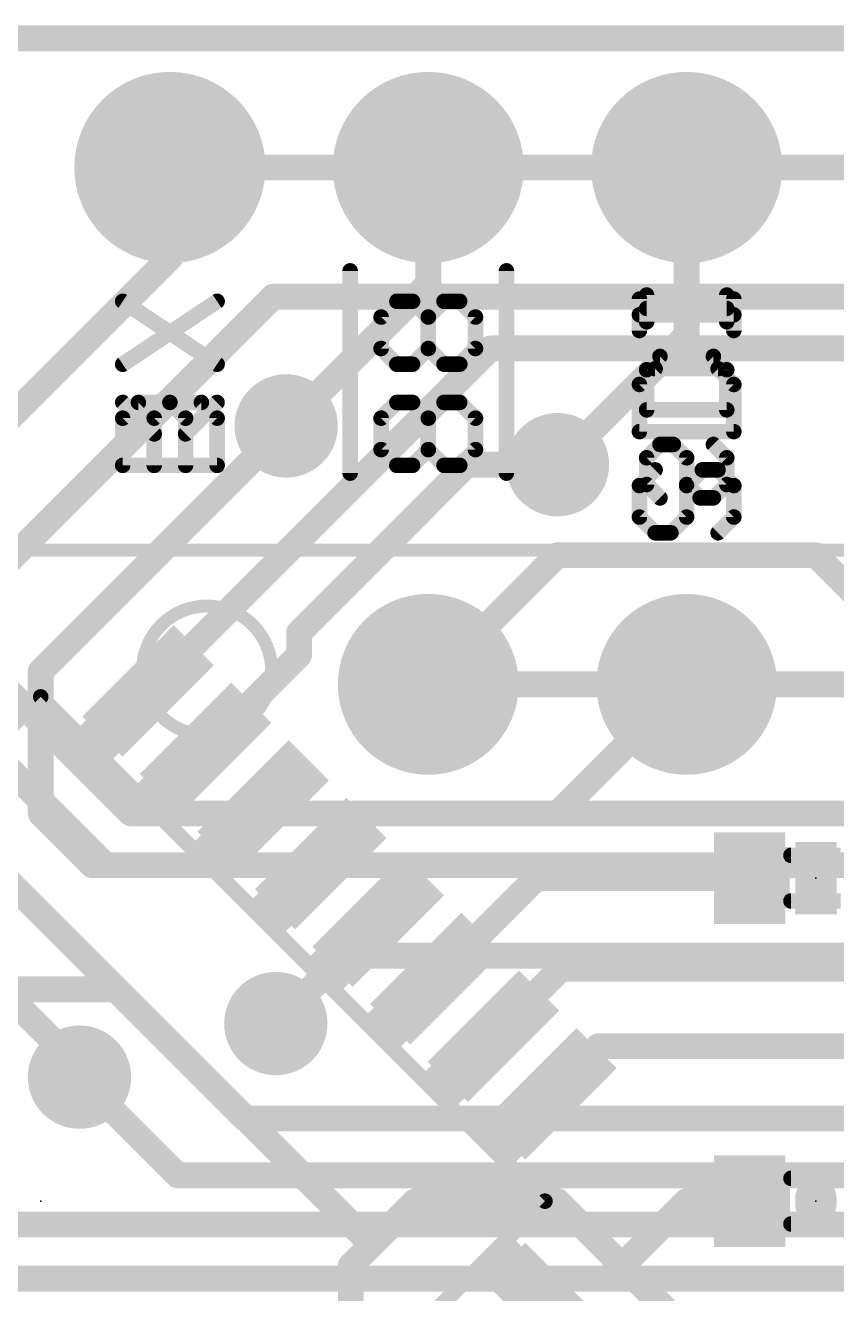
# Model space of a CAD drawing. Extents: x -0.1 to 40.8, y -10.2 to 23.
# Drawn here: x 7.47 to 15.44, y 10.52 to 22.99 of the extents above; entities that cross this region are included whole.
import ezdxf

# ---------------------------------------------------------------- set-up
doc = ezdxf.new("R2010")
doc.units = 0
for name, color, linetype in [('1', 12, 'CONTINUOUS'), ('16', 132, 'CONTINUOUS'), ('17', 110, 'CONTINUOUS'), ('18', 110, 'CONTINUOUS'), ('20', 53, 'CONTINUOUS'), ('21', 41, 'CONTINUOUS'), ('22', 40, 'CONTINUOUS'), ('23', 53, 'CONTINUOUS'), ('49', 6, 'CONTINUOUS'), ('51', 53, 'CONTINUOUS')]:
    doc.layers.add(name, color=color, linetype=linetype)

# ---------------------------------------------------------------- blocks, each defined once
blk = doc.blocks.new('RECT')
blk.add_solid([(-0.5, -0.5), (0.5, -0.5), (-0.5, 0.5), (0.5, 0.5)])
blk = doc.blocks.new('ROUNDP')
at = {"const_width": 0.5}
blk.add_lwpolyline([(0, -0.25, 1), (0, 0.25, 1), (0, -0.25)], format="xyb", dxfattribs=at)
blk = doc.blocks.new('ROUNDV')
at = {"const_width": 0.5}
blk.add_lwpolyline([(0, -0.25, 1), (0, 0.25, 1), (0, -0.25)], format="xyb", dxfattribs=at)

msp = doc.modelspace()

# ---------------------------------------------------------------- linework, layer by layer
at = {"layer": '1', "const_width": 0.254}
for points in [[(0, 22.86), (40.64, 22.86)], [(8.89, 21.59), (8.89, 20.701)], [(8.89, 20.701), (4.953, 16.764)], [(7.112, 17.526), (9.906, 20.32)], [(9.906, 20.32), (17.78, 20.32)], [(8.6754, 16.4452), (12.0422, 19.812)], [(12.0422, 19.812), (19.812, 19.812)], [(7.62, 16.637), (10.033, 19.05)], [(10.16, 17.018), (11.811, 18.669)], [(11.811, 18.669), (12.7, 18.669)], [(11.43, 16.51), (12.7, 17.78)], [(12.7, 17.78), (15.24, 17.78)], [(15.24, 17.78), (16.51, 16.51)], [(10.16, 16.7984), (10.16, 17.018)], [(9.2411, 15.8795), (10.16, 16.7984)], [(7.62, 15.24), (7.62, 16.637)], [(13.97, 16.51), (12.7, 15.24)], [(5.9989, 15.8795), (10.8585, 11.0199)], [(9.2411, 15.8795), (8.7286, 15.367)], [(5.4332, 15.3139), (8.001, 12.7461)], [(8.128, 14.732), (7.62, 15.24)], [(9.8068, 15.3139), (9.2249, 14.732)], [(10.3725, 14.7482), (10.8643, 15.24)], [(10.8643, 15.24), (12.7, 15.24)], [(9.2249, 14.732), (8.128, 14.732)], [(12.4921, 14.605), (11.5039, 13.6168)], [(14.59, 14.605), (12.4921, 14.605)], [(10.9382, 14.1825), (9.9314, 13.1757)], [(12.7344, 13.716), (12.0695, 13.0511)], [(16.51, 13.716), (12.7344, 13.716)], [(12.6352, 12.4854), (13.1038, 12.954)], [(23.495, 12.954), (13.1038, 12.954)], [(8.001, 12.7461), (8.001, 12.6492)], [(10.8585, 10.9855), (11.303, 11.43)], [(11.303, 11.43), (12.7, 11.43)], [(12.7, 11.43), (13.335, 10.795)], [(13.97, 11.43), (13.335, 10.795)], [(14.59, 11.43), (13.97, 11.43)], [(10.668, 10.795), (10.8585, 10.9855)], [(10.8585, 11.0199), (10.8585, 10.9855)], [(10.668, 10.0791), (10.668, 10.795)], [(13.335, 10.795), (14.478, 9.652)]]:
    msp.add_lwpolyline(points, dxfattribs=at)
at = {"layer": '1', "const_width": 0.127}
for points in [[(8.9535, 21.59, 1), (8.8265, 21.59)], [(8.9349, 20.6561, 1), (8.8451, 20.7459)], [(8.8265, 20.701, 1), (8.9535, 20.701)], [(9.906, 20.3835, 1), (9.906, 20.2565)], [(9.9509, 20.2751, 1), (9.8611, 20.3649)], [(12.0422, 19.8755, 1), (12.0422, 19.7485)], [(12.0871, 19.7671, 1), (11.9973, 19.8569)], [(10.0779, 19.0051, 1), (9.9881, 19.0949)], [(11.811, 18.7325, 1), (11.811, 18.6055)], [(11.8559, 18.6241, 1), (11.7661, 18.7139)], [(12.7, 18.6055, 1), (12.7, 18.7325)], [(12.7, 17.8435, 1), (12.7, 17.7165)], [(12.7449, 17.7351, 1), (12.6551, 17.8249)], [(15.2849, 17.8249, 1), (15.1951, 17.7351)], [(15.24, 17.7165, 1), (15.24, 17.8435)], [(10.2235, 17.018, 1), (10.0965, 17.018)], [(10.1151, 17.0629, 1), (10.2049, 16.9731)], [(10.0965, 16.7984, 1), (10.2235, 16.7984)], [(10.2049, 16.7535, 1), (10.1151, 16.8433)], [(7.6835, 16.637, 1), (7.5565, 16.637)], [(7.5751, 16.6819, 1), (7.6649, 16.5921)], [(11.3851, 16.5549, 1), (11.4749, 16.4651)], [(14.0149, 16.4651, 1), (13.9251, 16.5549)], [(8.6305, 16.4901, 1), (8.7203, 16.4003)], [(9.1962, 15.9244, 1), (9.286, 15.8346)], [(9.286, 15.8346, 1), (9.1962, 15.9244)], [(8.6837, 15.4119, 1), (8.7735, 15.3221)], [(7.6649, 15.2849, 1), (7.5751, 15.1951)], [(9.8517, 15.269, 1), (9.7619, 15.3588)], [(10.8643, 15.3035, 1), (10.8643, 15.1765)], [(10.9092, 15.1951, 1), (10.8194, 15.2849)], [(12.6551, 15.2849, 1), (12.7449, 15.1951)], [(12.7, 15.1765, 1), (12.7, 15.3035)], [(7.5565, 15.24, 1), (7.6835, 15.24)], [(8.128, 14.7955, 1), (8.128, 14.6685)], [(8.0831, 14.6871, 1), (8.1729, 14.7769)], [(9.18, 14.7769, 1), (9.2698, 14.6871)], [(9.2249, 14.6685, 1), (9.2249, 14.7955)], [(10.3276, 14.7931, 1), (10.4174, 14.7033)], [(12.4921, 14.6685, 1), (12.4921, 14.5415)], [(12.537, 14.5601, 1), (12.4472, 14.6499)], [(14.59, 14.5415, 1), (14.59, 14.6685)], [(10.9831, 14.1376, 1), (10.8933, 14.2274)], [(12.7344, 13.7795, 1), (12.7344, 13.6525)], [(12.7793, 13.6711, 1), (12.6895, 13.7609)], [(11.459, 13.6617, 1), (11.5488, 13.5719)], [(9.8865, 13.2206, 1), (9.9763, 13.1308)], [(12.0246, 13.096, 1), (12.1144, 13.0062)], [(13.1038, 13.0175, 1), (13.1038, 12.8905)], [(13.1487, 12.9091, 1), (13.0589, 12.9989)], [(8.0645, 12.7461, 1), (7.9375, 12.7461)], [(7.9561, 12.7012, 1), (8.0459, 12.791)], [(7.9375, 12.6492, 1), (8.0645, 12.6492)], [(12.5903, 12.5303, 1), (12.6801, 12.4405)], [(11.303, 11.4935, 1), (11.303, 11.3665)], [(11.3479, 11.3851, 1), (11.2581, 11.4749)], [(12.7449, 11.4749, 1), (12.6551, 11.3851)], [(12.7, 11.3665, 1), (12.7, 11.4935)], [(13.97, 11.4935, 1), (13.97, 11.3665)], [(14.0149, 11.3851, 1), (13.9251, 11.4749)], [(14.59, 11.3665, 1), (14.59, 11.4935)], [(10.922, 11.0199, 1), (10.795, 11.0199)], [(10.8136, 10.975, 1), (10.9034, 11.0648)], [(10.9034, 10.9406, 1), (10.8136, 11.0304)], [(10.8136, 11.0304, 1), (10.9034, 10.9406)], [(10.795, 10.9855, 1), (10.922, 10.9855)], [(10.7315, 10.795, 1), (10.6045, 10.795)], [(10.6231, 10.8399, 1), (10.7129, 10.7501)], [(13.3799, 10.8399, 1), (13.2901, 10.7501)], [(13.2901, 10.8399, 1), (13.3799, 10.7501)], [(13.2901, 10.7501, 1), (13.3799, 10.8399)]]:
    msp.add_lwpolyline(points, format="xyb", dxfattribs=at)
at = {"layer": '16', "const_width": 0.254}
for points in [[(0, 22.86), (40.64, 22.86)], [(11.43, 20.447), (11.43, 21.59)], [(13.97, 21.59), (13.97, 19.939)], [(10.033, 19.05), (11.43, 20.447)], [(13.97, 19.939), (12.7, 18.669)], [(5.588, 18.161), (8.509, 15.24)], [(5.334, 17.653), (8.255, 14.732)], [(8.509, 15.24), (29.845, 15.24)], [(30.099, 14.732), (8.255, 14.732)], [(9.9314, 13.1757), (10.5987, 13.843)], [(10.5987, 13.843), (20.828, 13.843)], [(5.8928, 13.5128), (8.3566, 13.5128)], [(8.3566, 13.5128), (9.6266, 12.2428)], [(8.9662, 11.684), (8.001, 12.6492)], [(9.6266, 12.2428), (25.7048, 12.2428)], [(8.9662, 11.684), (27.813, 11.684)], [(6.1515, 11.2014), (28.6004, 11.2014)], [(6.096, 10.668), (28.829, 10.668)]]:
    msp.add_lwpolyline(points, dxfattribs=at)
at = {"layer": '16', "const_width": 0.127}
for points in [[(11.4935, 21.59, 1), (11.3665, 21.59)], [(14.0335, 21.59, 1), (13.9065, 21.59)], [(11.4749, 20.4021, 1), (11.3851, 20.4919)], [(11.3665, 20.447, 1), (11.4935, 20.447)], [(13.9065, 19.939, 1), (14.0335, 19.939)], [(14.0149, 19.8941, 1), (13.9251, 19.9839)], [(9.9881, 19.0949, 1), (10.0779, 19.0051)], [(12.6551, 18.7139, 1), (12.7449, 18.6241)], [(8.509, 15.3035, 1), (8.509, 15.1765)], [(8.4641, 15.1951, 1), (8.5539, 15.2849)], [(8.255, 14.7955, 1), (8.255, 14.6685)], [(8.2101, 14.6871, 1), (8.2999, 14.7769)], [(10.5987, 13.9065, 1), (10.5987, 13.7795)], [(10.6436, 13.7981, 1), (10.5538, 13.8879)], [(8.4015, 13.5577, 1), (8.3117, 13.4679)], [(8.3566, 13.4493, 1), (8.3566, 13.5763)], [(9.8865, 13.2206, 1), (9.9763, 13.1308)], [(8.0459, 12.6941, 1), (7.9561, 12.6043)], [(9.6266, 12.3063, 1), (9.6266, 12.1793)], [(9.5817, 12.1979, 1), (9.6715, 12.2877)], [(8.9662, 11.7475, 1), (8.9662, 11.6205)], [(8.9213, 11.6391, 1), (9.0111, 11.7289)]]:
    msp.add_lwpolyline(points, format="xyb", dxfattribs=at)
at = {"layer": '20', "const_width": 0.2032}
msp.add_lwpolyline([(0, 22.86), (40.64, 22.86)], dxfattribs=at)
at = {"layer": '21'}
for points, const_width in [([(10.6616, 18.586), (10.6616, 20.574)], 0.1524), ([(8.4257, 19.6562), (9.3536, 20.2748)], 0.1524), ([(8.4257, 20.2748), (9.3536, 19.6562)], 0.1524), ([(11.1203, 20.2748), (10.9657, 20.1202)], 0.1524), ([(11.4296, 20.1202), (11.5843, 20.2748)], 0.1524), ([(11.5843, 20.2748), (11.7389, 20.2748)], 0.1524), ([(11.7389, 20.2748), (11.8936, 20.1202)], 0.1524), ([(13.5057, 19.9875), (13.5057, 20.2968)], 0.1524), ([(14.4336, 19.9875), (14.4336, 20.2968)], 0.1524), ([(10.9657, 20.1202), (10.9657, 19.8109)], 0.1524), ([(11.4296, 19.8109), (11.4296, 20.1202)], 0.1524), ([(11.8936, 20.1202), (11.8936, 19.8109)], 0.1524), ([(14.4336, 20.1422), (13.5057, 20.1422)], 0.1524), ([(10.9657, 19.8109), (11.1203, 19.6562)], 0.1524), ([(11.275, 19.6562), (11.4296, 19.8109)], 0.1524), ([(11.8936, 19.8109), (11.7389, 19.6562)], 0.1524), ([(11.1203, 19.6562), (11.275, 19.6562)], 0.1524), ([(13.6603, 19.6121), (13.5057, 19.4575)], 0.1524), ([(14.2789, 19.6121), (13.6603, 19.6121)], 0.1524), ([(14.4336, 19.4575), (14.2789, 19.6121)], 0.1524), ([(13.5057, 19.4575), (13.5057, 18.9936)], 0.1524), ([(14.4336, 18.9936), (14.4336, 19.4575)], 0.1524), ([(8.4257, 19.1262), (8.5803, 19.2808)], 0.1524), ([(8.5803, 19.2808), (8.8896, 19.2808)], 0.1524), ([(8.8896, 19.2808), (9.0443, 19.1262)], 0.1524), ([(9.0443, 18.9715), (9.3536, 19.2808)], 0.1524), ([(11.1203, 19.2808), (10.9657, 19.1262)], 0.1524), ([(11.4296, 19.1262), (11.5843, 19.2808)], 0.1524), ([(11.5843, 19.2808), (11.7389, 19.2808)], 0.1524), ([(11.7389, 19.2808), (11.8936, 19.1262)], 0.1524), ([(8.4257, 18.6622), (8.4257, 19.1262)], 0.1524), ([(9.0443, 19.1262), (9.0443, 18.6622)], 0.1524), ([(10.9657, 19.1262), (10.9657, 18.8169)], 0.1524), ([(11.4296, 18.8169), (11.4296, 19.1262)], 0.1524), ([(11.8936, 19.1262), (11.8936, 18.8169)], 0.1524), ([(13.5057, 18.9936), (14.4336, 18.9936)], 0.1524), ([(10.9657, 18.8169), (11.1203, 18.6622)], 0.1524), ([(11.275, 18.6622), (11.4296, 18.8169)], 0.1524), ([(11.8936, 18.8169), (11.7389, 18.6622)], 0.1524), ([(9.3536, 18.6622), (8.4257, 18.6622)], 0.1524), ([(11.1203, 18.6622), (11.275, 18.6622)], 0.1524), ([(13.6603, 18.6182), (13.5057, 18.4635)], 0.1524), ([(13.9696, 18.4635), (14.1243, 18.6182)], 0.1524), ([(14.1243, 18.6182), (14.2789, 18.6182)], 0.1524), ([(14.2789, 18.6182), (14.4336, 18.4635)], 0.1524), ([(13.5057, 18.4635), (13.5057, 18.1542)], 0.1524), ([(13.9696, 18.1542), (13.9696, 18.4635)], 0.1524), ([(14.4336, 18.4635), (14.4336, 18.1542)], 0.1524), ([(13.5057, 18.1542), (13.6603, 17.9996)], 0.1524), ([(13.815, 17.9996), (13.9696, 18.1542)], 0.1524), ([(14.4336, 18.1542), (14.2789, 17.9996)], 0.1524), ([(13.6603, 17.9996), (13.815, 17.9996)], 0.1524), ([(2.6632, 11.43), (7.62, 16.3868)], 0.1524), ([(7.62, 16.3868), (12.5768, 11.43)], 0.1524), ([(15.24, 11.4605), (15.24, 11.3995)], 0.4064), ([(12.5768, 11.43), (7.871, 6.7242)], 0.1524)]:
    msp.add_lwpolyline(points, dxfattribs=dict(at, const_width=const_width))
for points, const_width in [([(10.6997, 20.574, 1), (10.6235, 20.574)], 0.0762), ([(8.4468, 20.3065, 1), (8.4045, 20.2431)], 0.0762), ([(9.3747, 20.2431, 1), (9.3324, 20.3065)], 0.0762), ([(11.1472, 20.2479, 1), (11.0934, 20.3017)], 0.0762), ([(11.5843, 20.3129, 1), (11.5843, 20.2367)], 0.0762), ([(11.6112, 20.2479, 1), (11.5573, 20.3017)], 0.0762), ([(11.7658, 20.3017, 1), (11.712, 20.2479)], 0.0762), ([(11.7389, 20.2367, 1), (11.7389, 20.3129)], 0.0762), ([(13.5438, 20.2968, 1), (13.4676, 20.2968)], 0.0762), ([(14.4717, 20.2968, 1), (14.3955, 20.2968)], 0.0762), ([(11.0038, 20.1202, 1), (10.9276, 20.1202)], 0.0762), ([(11.4677, 20.1202, 1), (11.3915, 20.1202)], 0.0762), ([(11.9317, 20.1202, 1), (11.8555, 20.1202)], 0.0762), ([(13.5057, 20.1803, 1), (13.5057, 20.1041)], 0.0762), ([(14.4336, 20.1041, 1), (14.4336, 20.1803)], 0.0762), ([(10.9387, 20.1471, 1), (10.9926, 20.0932)], 0.0762), ([(11.4027, 20.1471, 1), (11.4565, 20.0932)], 0.0762), ([(11.8666, 20.0932, 1), (11.9205, 20.1471)], 0.0762), ([(13.4676, 19.9875, 1), (13.5438, 19.9875)], 0.0762), ([(14.3955, 19.9875, 1), (14.4717, 19.9875)], 0.0762), ([(10.9926, 19.8378, 1), (10.9387, 19.7839)], 0.0762), ([(10.9276, 19.8109, 1), (11.0038, 19.8109)], 0.0762), ([(11.3915, 19.8109, 1), (11.4677, 19.8109)], 0.0762), ([(11.4565, 19.7839, 1), (11.4027, 19.8378)], 0.0762), ([(11.8555, 19.8109, 1), (11.9317, 19.8109)], 0.0762), ([(11.9205, 19.7839, 1), (11.8666, 19.8378)], 0.0762), ([(8.4045, 19.6879, 1), (8.4468, 19.6245)], 0.0762), ([(9.3324, 19.6245, 1), (9.3747, 19.6879)], 0.0762), ([(11.1203, 19.6943, 1), (11.1203, 19.6181)], 0.0762), ([(11.0934, 19.6293, 1), (11.1472, 19.6832)], 0.0762), ([(11.248, 19.6832, 1), (11.3019, 19.6293)], 0.0762), ([(11.275, 19.6181, 1), (11.275, 19.6943)], 0.0762), ([(11.712, 19.6832, 1), (11.7658, 19.6293)], 0.0762), ([(13.6603, 19.6502, 1), (13.6603, 19.574)], 0.0762), ([(13.6872, 19.5852, 1), (13.6334, 19.6391)], 0.0762), ([(14.3058, 19.6391, 1), (14.252, 19.5852)], 0.0762), ([(14.2789, 19.574, 1), (14.2789, 19.6502)], 0.0762), ([(13.5438, 19.4575, 1), (13.4676, 19.4575)], 0.0762), ([(13.4787, 19.4844, 1), (13.5326, 19.4306)], 0.0762), ([(14.4717, 19.4575, 1), (14.3955, 19.4575)], 0.0762), ([(14.4066, 19.4306, 1), (14.4605, 19.4844)], 0.0762), ([(8.5803, 19.3189, 1), (8.5803, 19.2427)], 0.0762), ([(8.6072, 19.2539, 1), (8.5534, 19.3078)], 0.0762), ([(8.9165, 19.3078, 1), (8.8627, 19.2539)], 0.0762), ([(8.8896, 19.2427, 1), (8.8896, 19.3189)], 0.0762), ([(9.3805, 19.2539, 1), (9.3266, 19.3078)], 0.0762), ([(11.1472, 19.2539, 1), (11.0934, 19.3078)], 0.0762), ([(11.5843, 19.3189, 1), (11.5843, 19.2427)], 0.0762), ([(11.6112, 19.2539, 1), (11.5573, 19.3078)], 0.0762), ([(11.7658, 19.3078, 1), (11.712, 19.2539)], 0.0762), ([(11.7389, 19.2427, 1), (11.7389, 19.3189)], 0.0762), ([(8.4638, 19.1262, 1), (8.3876, 19.1262)], 0.0762), ([(9.0824, 19.1262, 1), (9.0062, 19.1262)], 0.0762), ([(11.0038, 19.1262, 1), (10.9276, 19.1262)], 0.0762), ([(11.4677, 19.1262, 1), (11.3915, 19.1262)], 0.0762), ([(11.9317, 19.1262, 1), (11.8555, 19.1262)], 0.0762), ([(8.3987, 19.1531, 1), (8.4526, 19.0992)], 0.0762), ([(9.0173, 19.0992, 1), (9.0712, 19.1531)], 0.0762), ([(10.9387, 19.1531, 1), (10.9926, 19.0992)], 0.0762), ([(11.4027, 19.1531, 1), (11.4565, 19.0992)], 0.0762), ([(11.8666, 19.0992, 1), (11.9205, 19.1531)], 0.0762), ([(9.0173, 18.9985, 1), (9.0712, 18.9446)], 0.0762), ([(13.5057, 19.0317, 1), (13.5057, 18.9555)], 0.0762), ([(13.4676, 18.9936, 1), (13.5438, 18.9936)], 0.0762), ([(14.3955, 18.9936, 1), (14.4717, 18.9936)], 0.0762), ([(14.4336, 18.9555, 1), (14.4336, 19.0317)], 0.0762), ([(10.9926, 18.8438, 1), (10.9387, 18.7899)], 0.0762), ([(10.9276, 18.8169, 1), (11.0038, 18.8169)], 0.0762), ([(11.3915, 18.8169, 1), (11.4677, 18.8169)], 0.0762), ([(11.4565, 18.7899, 1), (11.4027, 18.8438)], 0.0762), ([(11.8555, 18.8169, 1), (11.9317, 18.8169)], 0.0762), ([(11.9205, 18.7899, 1), (11.8666, 18.8438)], 0.0762), ([(8.4257, 18.7003, 1), (8.4257, 18.6241)], 0.0762), ([(8.3876, 18.6622, 1), (8.4638, 18.6622)], 0.0762), ([(9.0062, 18.6622, 1), (9.0824, 18.6622)], 0.0762), ([(9.3536, 18.6241, 1), (9.3536, 18.7003)], 0.0762), ([(11.1203, 18.7003, 1), (11.1203, 18.6241)], 0.0762), ([(11.0934, 18.6353, 1), (11.1472, 18.6892)], 0.0762), ([(11.248, 18.6892, 1), (11.3019, 18.6353)], 0.0762), ([(11.275, 18.6241, 1), (11.275, 18.7003)], 0.0762), ([(11.712, 18.6892, 1), (11.7658, 18.6353)], 0.0762), ([(10.6235, 18.586, 1), (10.6997, 18.586)], 0.0762), ([(13.6872, 18.5912, 1), (13.6334, 18.6451)], 0.0762), ([(14.1243, 18.6563, 1), (14.1243, 18.5801)], 0.0762), ([(14.1512, 18.5912, 1), (14.0973, 18.6451)], 0.0762), ([(14.3058, 18.6451, 1), (14.252, 18.5912)], 0.0762), ([(14.2789, 18.5801, 1), (14.2789, 18.6563)], 0.0762), ([(13.5438, 18.4635, 1), (13.4676, 18.4635)], 0.0762), ([(13.4787, 18.4904, 1), (13.5326, 18.4366)], 0.0762), ([(14.0077, 18.4635, 1), (13.9315, 18.4635)], 0.0762), ([(13.9427, 18.4904, 1), (13.9965, 18.4366)], 0.0762), ([(14.4717, 18.4635, 1), (14.3955, 18.4635)], 0.0762), ([(14.4066, 18.4366, 1), (14.4605, 18.4904)], 0.0762), ([(13.5326, 18.1812, 1), (13.4787, 18.1273)], 0.0762), ([(13.9965, 18.1273, 1), (13.9427, 18.1812)], 0.0762), ([(14.4605, 18.1273, 1), (14.4066, 18.1812)], 0.0762), ([(13.4676, 18.1542, 1), (13.5438, 18.1542)], 0.0762), ([(13.6603, 18.0377, 1), (13.6603, 17.9615)], 0.0762), ([(13.815, 17.9615, 1), (13.815, 18.0377)], 0.0762), ([(13.9315, 18.1542, 1), (14.0077, 18.1542)], 0.0762), ([(14.3955, 18.1542, 1), (14.4717, 18.1542)], 0.0762), ([(13.6334, 17.9726, 1), (13.6872, 18.0265)], 0.0762), ([(13.788, 18.0265, 1), (13.8419, 17.9726)], 0.0762), ([(14.252, 18.0265, 1), (14.3058, 17.9726)], 0.0762), ([(7.6469, 16.4138, 1), (7.5931, 16.3599)], 0.0762), ([(7.6469, 16.3599, 1), (7.5931, 16.4138)], 0.0762), ([(15.3416, 11.4605, 1), (15.1384, 11.4605)], 0.2032), ([(12.6038, 11.4031, 1), (12.5499, 11.4569)], 0.0762), ([(12.5499, 11.4031, 1), (12.6038, 11.4569)], 0.0762), ([(15.1384, 11.3995, 1), (15.3416, 11.3995)], 0.2032)]:
    msp.add_lwpolyline(points, format="xyb", dxfattribs=dict(at, const_width=const_width))
at = {"layer": '22'}
for points, const_width in [([(12.1984, 18.586), (12.1984, 20.574)], 0.1524), ([(9.3543, 19.6562), (8.4265, 20.2748)], 0.1524), ([(9.3543, 20.2748), (8.4265, 19.6562)], 0.1524), ([(11.1211, 20.2748), (10.9665, 20.1202)], 0.1524), ([(11.2757, 20.2748), (11.1211, 20.2748)], 0.1524), ([(11.4304, 20.1202), (11.2757, 20.2748)], 0.1524), ([(11.7397, 20.2748), (11.8943, 20.1202)], 0.1524), ([(13.5763, 20.0733), (13.5763, 20.336)], 0.1524), ([(14.3644, 20.0733), (14.3644, 20.336)], 0.1524), ([(10.9665, 20.1202), (10.9665, 19.8109)], 0.1524), ([(11.4304, 19.8109), (11.4304, 20.1202)], 0.1524), ([(11.8943, 20.1202), (11.8943, 19.8109)], 0.1524), ([(13.5763, 20.2046), (14.3644, 20.2046)], 0.1524), ([(10.9665, 19.8109), (11.1211, 19.6562)], 0.1524), ([(11.585, 19.6562), (11.4304, 19.8109)], 0.1524), ([(11.8943, 19.8109), (11.7397, 19.6562)], 0.1524), ([(11.7397, 19.6562), (11.585, 19.6562)], 0.1524), ([(13.5763, 19.602), (13.7076, 19.7333)], 0.1524), ([(13.7076, 19.7333), (14.233, 19.7333)], 0.1524), ([(14.233, 19.7333), (14.3644, 19.602)], 0.1524), ([(13.5763, 19.2079), (13.5763, 19.602)], 0.1524), ([(14.3644, 19.602), (14.3644, 19.2079)], 0.1524), ([(8.7357, 18.9715), (8.4265, 19.2808)], 0.1524), ([(8.8904, 19.2808), (8.7357, 19.1262)], 0.1524), ([(9.1997, 19.2808), (8.8904, 19.2808)], 0.1524), ([(9.3543, 19.1262), (9.1997, 19.2808)], 0.1524), ([(11.1211, 19.2808), (10.9665, 19.1262)], 0.1524), ([(11.2757, 19.2808), (11.1211, 19.2808)], 0.1524), ([(11.4304, 19.1262), (11.2757, 19.2808)], 0.1524), ([(11.7397, 19.2808), (11.8943, 19.1262)], 0.1524), ([(8.7357, 19.1262), (8.7357, 18.6622)], 0.1524), ([(9.3543, 18.6622), (9.3543, 19.1262)], 0.1524), ([(10.9665, 19.1262), (10.9665, 18.8169)], 0.1524), ([(11.4304, 18.8169), (11.4304, 19.1262)], 0.1524), ([(11.8943, 19.1262), (11.8943, 18.8169)], 0.1524), ([(14.3644, 19.2079), (13.5763, 19.2079)], 0.1524), ([(10.9665, 18.8169), (11.1211, 18.6622)], 0.1524), ([(11.585, 18.6622), (11.4304, 18.8169)], 0.1524), ([(11.8943, 18.8169), (11.7397, 18.6622)], 0.1524), ([(13.7076, 18.868), (13.5763, 18.7366)], 0.1524), ([(13.839, 18.868), (13.7076, 18.868)], 0.1524), ([(13.9703, 18.7366), (13.839, 18.868)], 0.1524), ([(14.233, 18.868), (14.3644, 18.7366)], 0.1524), ([(8.4265, 18.6622), (9.3543, 18.6622)], 0.1524), ([(11.7397, 18.6622), (11.585, 18.6622)], 0.1524), ([(13.5763, 18.7366), (13.5763, 18.4739)], 0.1524), ([(13.9703, 18.4739), (13.9703, 18.7366)], 0.1524), ([(14.3644, 18.7366), (14.3644, 18.4739)], 0.1524), ([(13.5763, 18.4739), (13.7076, 18.3426)], 0.1524), ([(14.1017, 18.3426), (13.9703, 18.4739)], 0.1524), ([(14.3644, 18.4739), (14.233, 18.3426)], 0.1524), ([(14.233, 18.3426), (14.1017, 18.3426)], 0.1524), ([(40.41, 17.83), (0.23, 17.83)], 0.127)]:
    msp.add_lwpolyline(points, dxfattribs=dict(at, const_width=const_width))
for points, const_width in [([(12.2365, 20.574, 1), (12.1603, 20.574)], 0.0762), ([(8.4476, 20.3065, 1), (8.4053, 20.2431)], 0.0762), ([(9.3755, 20.2431, 1), (9.3332, 20.3065)], 0.0762), ([(11.1211, 20.3129, 1), (11.1211, 20.2367)], 0.0762), ([(11.148, 20.2479, 1), (11.0942, 20.3017)], 0.0762), ([(11.3027, 20.3017, 1), (11.2488, 20.2479)], 0.0762), ([(11.2757, 20.2367, 1), (11.2757, 20.3129)], 0.0762), ([(11.7666, 20.3017, 1), (11.7128, 20.2479)], 0.0762), ([(13.6144, 20.336, 1), (13.5382, 20.336)], 0.0762), ([(14.4025, 20.336, 1), (14.3263, 20.336)], 0.0762), ([(11.0046, 20.1202, 1), (10.9284, 20.1202)], 0.0762), ([(11.4685, 20.1202, 1), (11.3923, 20.1202)], 0.0762), ([(11.9324, 20.1202, 1), (11.8562, 20.1202)], 0.0762), ([(13.5763, 20.2427, 1), (13.5763, 20.1665)], 0.0762), ([(14.3644, 20.1665, 1), (14.3644, 20.2427)], 0.0762), ([(10.9395, 20.1471, 1), (10.9934, 20.0932)], 0.0762), ([(11.4035, 20.0932, 1), (11.4573, 20.1471)], 0.0762), ([(11.8674, 20.0932, 1), (11.9213, 20.1471)], 0.0762), ([(13.5382, 20.0733, 1), (13.6144, 20.0733)], 0.0762), ([(14.3263, 20.0733, 1), (14.4025, 20.0733)], 0.0762), ([(10.9934, 19.8378, 1), (10.9395, 19.7839)], 0.0762), ([(10.9284, 19.8109, 1), (11.0046, 19.8109)], 0.0762), ([(11.4573, 19.8378, 1), (11.4035, 19.7839)], 0.0762), ([(11.3923, 19.8109, 1), (11.4685, 19.8109)], 0.0762), ([(11.8562, 19.8109, 1), (11.9324, 19.8109)], 0.0762), ([(11.9213, 19.7839, 1), (11.8674, 19.8378)], 0.0762), ([(8.4053, 19.6879, 1), (8.4476, 19.6245)], 0.0762), ([(9.3332, 19.6245, 1), (9.3755, 19.6879)], 0.0762), ([(11.0942, 19.6293, 1), (11.148, 19.6832)], 0.0762), ([(11.585, 19.6943, 1), (11.585, 19.6181)], 0.0762), ([(11.5581, 19.6293, 1), (11.612, 19.6832)], 0.0762), ([(11.7128, 19.6832, 1), (11.7666, 19.6293)], 0.0762), ([(11.7397, 19.6181, 1), (11.7397, 19.6943)], 0.0762), ([(13.7076, 19.7714, 1), (13.7076, 19.6952)], 0.0762), ([(13.7346, 19.7064, 1), (13.6807, 19.7603)], 0.0762), ([(14.26, 19.7603, 1), (14.2061, 19.7064)], 0.0762), ([(14.233, 19.6952, 1), (14.233, 19.7714)], 0.0762), ([(13.6144, 19.602, 1), (13.5382, 19.602)], 0.0762), ([(13.5494, 19.6289, 1), (13.6032, 19.575)], 0.0762), ([(14.4025, 19.602, 1), (14.3263, 19.602)], 0.0762), ([(14.3374, 19.575, 1), (14.3913, 19.6289)], 0.0762), ([(8.4534, 19.3078, 1), (8.3995, 19.2539)], 0.0762), ([(8.8904, 19.3189, 1), (8.8904, 19.2427)], 0.0762), ([(8.9173, 19.2539, 1), (8.8635, 19.3078)], 0.0762), ([(9.2266, 19.3078, 1), (9.1728, 19.2539)], 0.0762), ([(9.1997, 19.2427, 1), (9.1997, 19.3189)], 0.0762), ([(11.1211, 19.3189, 1), (11.1211, 19.2427)], 0.0762), ([(11.148, 19.2539, 1), (11.0942, 19.3078)], 0.0762), ([(11.3027, 19.3078, 1), (11.2488, 19.2539)], 0.0762), ([(11.2757, 19.2427, 1), (11.2757, 19.3189)], 0.0762), ([(11.7666, 19.3078, 1), (11.7128, 19.2539)], 0.0762), ([(8.7738, 19.1262, 1), (8.6976, 19.1262)], 0.0762), ([(9.3924, 19.1262, 1), (9.3162, 19.1262)], 0.0762), ([(11.0046, 19.1262, 1), (10.9284, 19.1262)], 0.0762), ([(11.4685, 19.1262, 1), (11.3923, 19.1262)], 0.0762), ([(11.9324, 19.1262, 1), (11.8562, 19.1262)], 0.0762), ([(13.5763, 19.246, 1), (13.5763, 19.1698)], 0.0762), ([(13.5382, 19.2079, 1), (13.6144, 19.2079)], 0.0762), ([(14.3263, 19.2079, 1), (14.4025, 19.2079)], 0.0762), ([(14.3644, 19.1698, 1), (14.3644, 19.246)], 0.0762), ([(8.7088, 19.1531, 1), (8.7627, 19.0992)], 0.0762), ([(9.3274, 19.0992, 1), (9.3813, 19.1531)], 0.0762), ([(10.9395, 19.1531, 1), (10.9934, 19.0992)], 0.0762), ([(11.4035, 19.0992, 1), (11.4573, 19.1531)], 0.0762), ([(11.8674, 19.0992, 1), (11.9213, 19.1531)], 0.0762), ([(8.7088, 18.9446, 1), (8.7627, 18.9985)], 0.0762), ([(10.9934, 18.8438, 1), (10.9395, 18.7899)], 0.0762), ([(10.9284, 18.8169, 1), (11.0046, 18.8169)], 0.0762), ([(11.4573, 18.8438, 1), (11.4035, 18.7899)], 0.0762), ([(11.3923, 18.8169, 1), (11.4685, 18.8169)], 0.0762), ([(11.8562, 18.8169, 1), (11.9324, 18.8169)], 0.0762), ([(11.9213, 18.7899, 1), (11.8674, 18.8438)], 0.0762), ([(13.7076, 18.9061, 1), (13.7076, 18.8299)], 0.0762), ([(13.7346, 18.841, 1), (13.6807, 18.8949)], 0.0762), ([(13.8659, 18.8949, 1), (13.812, 18.841)], 0.0762), ([(13.839, 18.8299, 1), (13.839, 18.9061)], 0.0762), ([(14.26, 18.8949, 1), (14.2061, 18.841)], 0.0762), ([(8.4265, 18.7003, 1), (8.4265, 18.6241)], 0.0762), ([(8.6976, 18.6622, 1), (8.7738, 18.6622)], 0.0762), ([(9.3162, 18.6622, 1), (9.3924, 18.6622)], 0.0762), ([(9.3543, 18.6241, 1), (9.3543, 18.7003)], 0.0762), ([(11.0942, 18.6353, 1), (11.148, 18.6892)], 0.0762), ([(11.585, 18.7003, 1), (11.585, 18.6241)], 0.0762), ([(11.5581, 18.6353, 1), (11.612, 18.6892)], 0.0762), ([(11.7128, 18.6892, 1), (11.7666, 18.6353)], 0.0762), ([(11.7397, 18.6241, 1), (11.7397, 18.7003)], 0.0762), ([(13.6144, 18.7366, 1), (13.5382, 18.7366)], 0.0762), ([(13.5494, 18.7636, 1), (13.6032, 18.7097)], 0.0762), ([(14.0084, 18.7366, 1), (13.9322, 18.7366)], 0.0762), ([(13.9434, 18.7097, 1), (13.9973, 18.7636)], 0.0762), ([(14.4025, 18.7366, 1), (14.3263, 18.7366)], 0.0762), ([(14.3374, 18.7097, 1), (14.3913, 18.7636)], 0.0762), ([(12.1603, 18.586, 1), (12.2365, 18.586)], 0.0762), ([(13.6032, 18.5009, 1), (13.5494, 18.447)], 0.0762), ([(13.5382, 18.4739, 1), (13.6144, 18.4739)], 0.0762), ([(13.9973, 18.5009, 1), (13.9434, 18.447)], 0.0762), ([(13.9322, 18.4739, 1), (14.0084, 18.4739)], 0.0762), ([(14.3263, 18.4739, 1), (14.4025, 18.4739)], 0.0762), ([(14.3913, 18.447, 1), (14.3374, 18.5009)], 0.0762), ([(13.6807, 18.3156, 1), (13.7346, 18.3695)], 0.0762), ([(14.1017, 18.3807, 1), (14.1017, 18.3045)], 0.0762), ([(14.0747, 18.3156, 1), (14.1286, 18.3695)], 0.0762), ([(14.2061, 18.3695, 1), (14.26, 18.3156)], 0.0762), ([(14.233, 18.3045, 1), (14.233, 18.3807)], 0.0762), ([(9.255, 16.01, 1), (9.255, 17.28, 1), (9.255, 16.01)], 0.127)]:
    msp.add_lwpolyline(points, format="xyb", dxfattribs=dict(at, const_width=const_width))
at = {"layer": '23'}
for p in [(15.24, 14.605), (7.62, 11.43), (15.24, 11.43)]:
    msp.add_point(p, dxfattribs=at)
at = {"layer": '49', "const_width": 0.254}
for points in [[(40.64, 22.86), (0, 22.86)], [(8.89, 21.59), (31.75, 21.59)], [(29.21, 16.51), (11.43, 16.51)]]:
    msp.add_lwpolyline(points, dxfattribs=at)
at = {"layer": '49', "const_width": 0.127}
for points in [[(8.89, 21.6535, 1), (8.89, 21.5265)], [(11.43, 16.5735, 1), (11.43, 16.4465)]]:
    msp.add_lwpolyline(points, format="xyb", dxfattribs=at)
at = {"layer": '51', "const_width": 0.1524}
for points in [[(14.995, 14.829), (15.485, 14.829)], [(15.485, 14.381), (14.995, 14.381)], [(14.995, 11.654), (15.485, 11.654)], [(15.485, 11.206), (14.995, 11.206)]]:
    msp.add_lwpolyline(points, dxfattribs=at)
at = {"layer": '51', "const_width": 0.0762}
for points in [[(14.995, 14.8671, 1), (14.995, 14.7909)], [(14.995, 14.4191, 1), (14.995, 14.3429)], [(14.995, 11.6921, 1), (14.995, 11.6159)], [(14.995, 11.2441, 1), (14.995, 11.1679)]]:
    msp.add_lwpolyline(points, format="xyb", dxfattribs=at)

# ---------------------------------------------------------------- block references
at = {"layer": '1'}
for p, xscale, yscale, rotation in [((8.6754, 16.4452), 0.5588, 1.27, 135), ((9.2411, 15.8795), 0.5588, 1.27, 135), ((9.8068, 15.3139), 0.5588, 1.27, 135), ((10.3725, 14.7482), 0.5588, 1.27, 135), ((14.59, 14.605), 0.7, 0.9, 180), ((10.9382, 14.1825), 0.5588, 1.27, 135), ((11.5039, 13.6168), 0.5588, 1.27, 135), ((12.0695, 13.0511), 0.5588, 1.27, 135), ((12.6352, 12.4854), 0.5588, 1.27, 135), ((12.6352, 10.3746), 1.27, 0.5588, 135)]:
    msp.add_blockref('RECT', p, dxfattribs=dict(at, xscale=xscale, yscale=yscale, rotation=rotation))
at = {"layer": '1', "xscale": 0.7, "yscale": 0.9}
msp.add_blockref('RECT', (14.59, 11.43), dxfattribs=at)
at = {"layer": '17'}
for p, xscale, yscale, rotation in [((8.89, 21.59), 1.8796, 1.8796, 270), ((8.89, 21.59), 1.8796, 1.8796, 270), ((11.43, 21.59), 1.8796, 1.8796, 270), ((11.43, 21.59), 1.8796, 1.8796, 270), ((13.97, 21.59), 1.8796, 1.8796, 270), ((13.97, 21.59), 1.8796, 1.8796, 270), ((11.43, 16.51), 1.778, 1.778, 180), ((11.43, 16.51), 1.778, 1.778, 180), ((13.97, 16.51), 1.778, 1.778, 180), ((13.97, 16.51), 1.778, 1.778, 180)]:
    msp.add_blockref('ROUNDP', p, dxfattribs=dict(at, xscale=xscale, yscale=yscale, rotation=rotation))
at = {"layer": '18', "xscale": 1.016, "yscale": 1.016}
for p in [(10.033, 19.05), (10.033, 19.05), (12.7, 18.669), (12.7, 18.669), (9.9314, 13.1757), (9.9314, 13.1757), (8.001, 12.6492), (8.001, 12.6492)]:
    msp.add_blockref('ROUNDV', p, dxfattribs=at)
at = {"layer": '21', "xscale": 0.4064, "yscale": 0.7112, "rotation": 180}
msp.add_blockref('RECT', (15.24, 14.605), dxfattribs=at)
at = {"layer": '51'}
for p, xscale, yscale, rotation in [((8.5048, 16.2746), 0.4572, 0.9906, 135), ((9.0705, 15.7089), 0.4572, 0.9906, 135), ((9.6362, 15.1432), 0.4572, 0.9906, 135), ((10.2019, 14.5775), 0.4572, 0.9906, 135), ((14.8312, 14.6099), 0.3, 0.5999, 180), ((10.7675, 14.0119), 0.4572, 0.9906, 135), ((11.3332, 13.4462), 0.4572, 0.9906, 135), ((11.8989, 12.8805), 0.4572, 0.9906, 135), ((12.4646, 12.3148), 0.4572, 0.9906, 135), ((12.4646, 10.5452), 0.9906, 0.4572, 135)]:
    msp.add_blockref('RECT', p, dxfattribs=dict(at, xscale=xscale, yscale=yscale, rotation=rotation))
at = {"layer": '51', "xscale": 0.3, "yscale": 0.5999}
msp.add_blockref('RECT', (14.836, 11.4252), dxfattribs=at)

doc.saveas('drawing.dxf')
